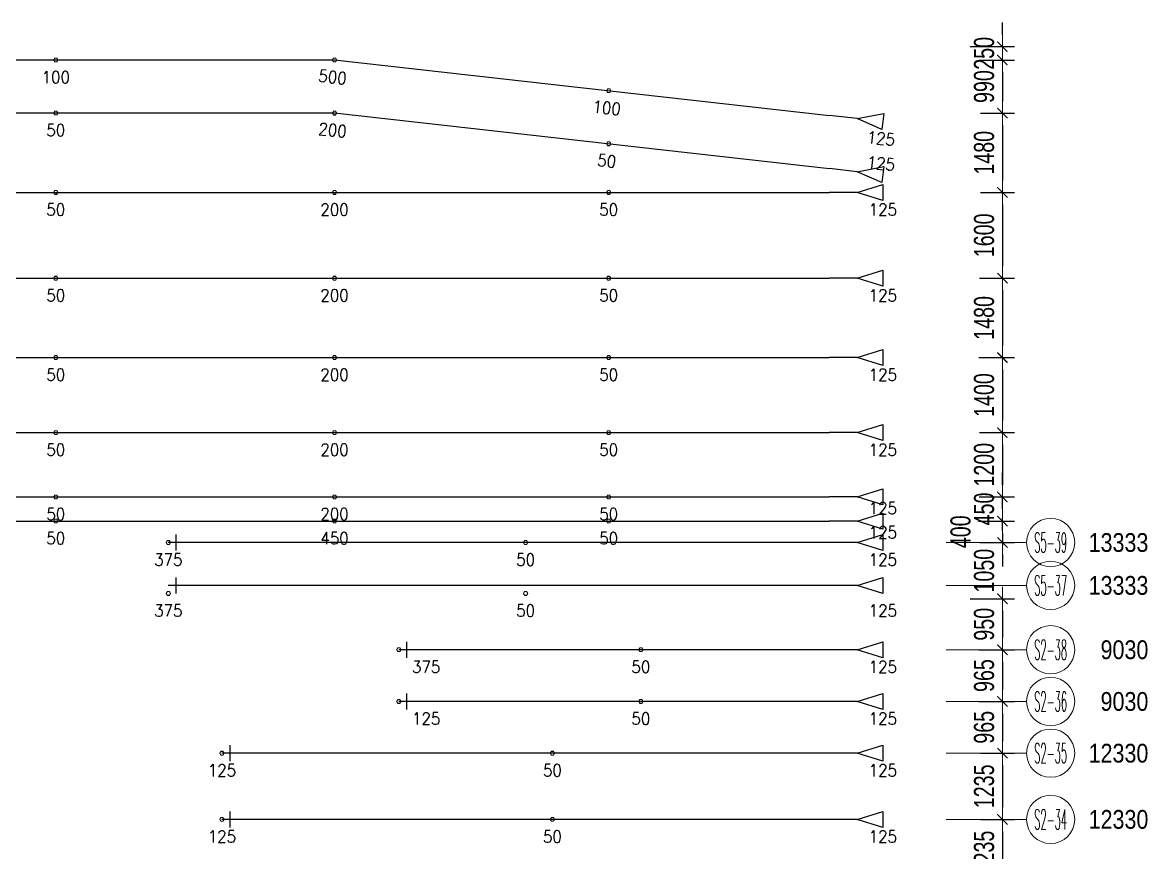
# Model space of a CAD drawing. Header units: millimetres. Extents: x 131629 to 591045, y -24154 to 44091.
# Drawn here: x 428429 to 449417, y 23467 to 38950 of the extents above; entities that cross this region are included whole.
import ezdxf
from ezdxf.enums import TextEntityAlignment as Align

# ---------------------------------------------------------------- set-up
doc = ezdxf.new("R2010")
doc.units = ezdxf.units.MM
doc.layers.get('0').update_dxf_attribs({"lineweight": 20})
doc.layers.get('Defpoints').update_dxf_attribs({"color": 151, "lineweight": 9})
doc.layers.add('ARES_TAG', color=3, linetype='Continuous')
doc.layers.add('NDC_S_TENDON', color=10, linetype='Continuous')
doc.layers.add('Current_plane_Column', color=7, linetype='Continuous', true_color=0x4b00ff)
doc.layers.add('NDC_LCAP', color=87, linetype='Continuous', plot=False)
for name, color, linetype, lineweight in [('NDC_S-TENDON', 6, 'Continuous', 35), ('NDC_S_ANNO', 7, 'Continuous', 20), ('NDC_S_DIM', 1, 'Continuous', 15), ('NDC_S_SYMBOL', 1, 'Continuous', 15)]:
    doc.layers.add(name, color=color, linetype=linetype, lineweight=lineweight)
doc.styles.add('ARES_BIGTEXT', font='VHARIALN.TTF')
doc.styles.add('ARES_ROMANS_0.36', font='romans.shx', dxfattribs={"width": 0.36, "bigfont": 'vns.shx'})
doc.styles.add('ARIAL', font='arial.ttf', dxfattribs={"width": 0.7})
doc.styles.get("Standard").update_dxf_attribs({"font": 'arial.ttf'})
doc.dimstyles.new('NDC_dim_150', dxfattribs={"dimscale": 150, "dimtxt": 2.5, "dimasz": 1.5, "dimexe": 1.5, "dimexo": 2.5, "dimgap": 1, "dimtad": 1, "dimdec": 0, "dimzin": 0, "dimdsep": 46, "dimtxsty": 'ARIAL', "dimblk": 'DIMMARK', "dimcen": 0.09, "dimdle": 1.2, "dimclrd": 1, "dimclre": 1, "dimclrt": 3, "dimadec": 0, "dimazin": 0, "dimtfac": 1, "dimtdec": 0, "dimtix": 1, "dimtofl": 0, "dimtmove": 0, "dimatfit": 3, "dimfxl": 4, "dimfxlon": 1, "dimtolj": 1, "dimtzin": 0, "dimarcsym": 0})

# ---------------------------------------------------------------- blocks, each defined once
blk = doc.blocks.new('*U303')
at = {"layer": 'NDC_S_TENDON'}
blk.add_line((5123, 0), (56672, 0), dxfattribs=at)
blk.add_lwpolyline([(57192, 0), (57672, 150), (57672, -150), (57192, 0), (56672, 0)], dxfattribs=at)
at = {"layer": 'ARES_TAG', "style": 'ARES_ROMANS_0.36', "width": 0.36}
blk.add_attdef('S3', text='', height=375, dxfattribs=at).set_placement((-7518, 0), align=Align.MIDDLE_CENTER)
at = {"layer": 'NDC_LCAP', "style": 'ARES_BIGTEXT'}
blk.add_attdef('L', text='', height=350, dxfattribs=at).set_placement((-8249, 0), align=Align.MIDDLE_RIGHT)
blk = doc.blocks.new('*U340')
at = {"layer": 'NDC_S_TENDON'}
blk.add_line((5123, 0), (56672, 0), dxfattribs=at)
blk.add_lwpolyline([(57192, 0), (57672, 150), (57672, -150), (57192, 0), (56672, 0)], dxfattribs=at)
at = {"layer": 'ARES_TAG', "style": 'ARES_ROMANS_0.36', "width": 0.36}
blk.add_attdef('S3', text='', height=375, dxfattribs=at).set_placement((-8699, 0), align=Align.MIDDLE_CENTER)
at = {"layer": 'NDC_LCAP', "style": 'ARES_BIGTEXT'}
blk.add_attdef('L', text='', height=350, dxfattribs=at).set_placement((-9430, 0), align=Align.MIDDLE_RIGHT)
blk = doc.blocks.new('*U310')
at = {"layer": 'NDC_S_SYMBOL', "color": 3}
blk.add_line((-7068, 0), (-5568, 0), dxfattribs=at)
blk.add_circle((-7518, 0), 450, dxfattribs=at)
at = {"layer": 'NDC_S_TENDON'}
for p, q in [((-3388, 0), (-500, 0)), ((-500, 0), (5123, 0)), ((5123, 0), (7945, 0)), ((7945, 0), (8945, 0)), ((8795, -150), (8795, 150))]:
    blk.add_line(p, q, dxfattribs=at)
blk.add_lwpolyline([(-3908, 0), (-4388, 150), (-4388, -150), (-3908, 0), (-3388, 0)], dxfattribs=at)
at = {"layer": 'ARES_TAG', "style": 'ARES_ROMANS_0.36', "width": 0.36}
blk.add_attdef('S3', text='', height=375, dxfattribs=at).set_placement((-7518, 0), align=Align.MIDDLE_CENTER)
at = {"layer": 'NDC_LCAP', "style": 'ARES_BIGTEXT'}
blk.add_attdef('L', text='', height=350, dxfattribs=at).set_placement((-8249, 0), align=Align.MIDDLE_RIGHT)
blk = doc.blocks.new('*U314')
at = {"layer": 'NDC_S_SYMBOL', "color": 3}
blk.add_line((-7068, 0), (-5568, 0), dxfattribs=at)
blk.add_circle((-7518, 0), 450, dxfattribs=at)
at = {"layer": 'NDC_S_TENDON'}
for p, q in [((-3388, 0), (-500, 0)), ((-500, 0), (3137, 0)), ((3137, 0), (3642, 0)), ((3642, 0), (4642, 0)), ((4492, -150), (4492, 150))]:
    blk.add_line(p, q, dxfattribs=at)
blk.add_lwpolyline([(-3908, 0), (-4388, 150), (-4388, -150), (-3908, 0), (-3388, 0)], dxfattribs=at)
at = {"layer": 'ARES_TAG', "style": 'ARES_ROMANS_0.36', "width": 0.36}
blk.add_attdef('S3', text='', height=375, dxfattribs=at).set_placement((-7518, 0), align=Align.MIDDLE_CENTER)
at = {"layer": 'NDC_LCAP', "style": 'ARES_BIGTEXT'}
blk.add_attdef('L', text='', height=350, dxfattribs=at).set_placement((-8249, 0), align=Align.MIDDLE_RIGHT)
blk = doc.blocks.new('*U311')
at = {"layer": 'NDC_S_SYMBOL', "color": 3}
blk.add_line((-7068, 0), (-5568, 0), dxfattribs=at)
blk.add_circle((-7518, 0), 450, dxfattribs=at)
at = {"layer": 'NDC_S_TENDON'}
for p, q in [((-3388, 0), (-500, 0)), ((-500, 0), (5123, 0)), ((5123, 0), (6942, 0)), ((6942, 0), (7942, 0)), ((7792, -150), (7792, 150))]:
    blk.add_line(p, q, dxfattribs=at)
blk.add_lwpolyline([(-3908, 0), (-4388, 150), (-4388, -150), (-3908, 0), (-3388, 0)], dxfattribs=at)
at = {"layer": 'ARES_TAG', "style": 'ARES_ROMANS_0.36', "width": 0.36}
blk.add_attdef('S3', text='', height=375, dxfattribs=at).set_placement((-7518, 0), align=Align.MIDDLE_CENTER)
at = {"layer": 'NDC_LCAP', "style": 'ARES_BIGTEXT'}
blk.add_attdef('L', text='', height=350, dxfattribs=at).set_placement((-8249, 0), align=Align.MIDDLE_RIGHT)
blk = doc.blocks.new('*U312')
at = {"layer": 'NDC_S_SYMBOL', "color": 3}
blk.add_line((-7068, 0), (-5568, 0), dxfattribs=at)
blk.add_circle((-7518, 0), 450, dxfattribs=at)
at = {"layer": 'NDC_S_TENDON'}
for p, q in [((-3388, 0), (-500, 0)), ((-500, 0), (5123, 0)), ((5123, 0), (6942, 0)), ((6942, 0), (7942, 0)), ((7792, -150), (7792, 150))]:
    blk.add_line(p, q, dxfattribs=at)
blk.add_lwpolyline([(-3908, 0), (-4388, 150), (-4388, -150), (-3908, 0), (-3388, 0)], dxfattribs=at)
at = {"layer": 'ARES_TAG', "style": 'ARES_ROMANS_0.36', "width": 0.36}
blk.add_attdef('S3', text='', height=375, dxfattribs=at).set_placement((-7518, 0), align=Align.MIDDLE_CENTER)
at = {"layer": 'NDC_LCAP', "style": 'ARES_BIGTEXT'}
blk.add_attdef('L', text='', height=350, dxfattribs=at).set_placement((-8249, 0), align=Align.MIDDLE_RIGHT)
blk = doc.blocks.new('*U307')
at = {"layer": 'NDC_S_TENDON'}
for p, q in [((-16450, 0), (25150, 0)), ((25150, 0), (34386, -1037))]:
    blk.add_line(p, q, dxfattribs=at)
blk.add_lwpolyline([(34903, -1095), (35397, -999), (35363, -1297), (34903, -1095), (34386, -1037)], dxfattribs=at)
at = {"layer": 'ARES_TAG', "style": 'ARES_ROMANS_0.36', "width": 0.36}
blk.add_attdef('S3', text='', height=375, rotation=6.4084, dxfattribs=at).set_placement((-29790, -1498), align=Align.MIDDLE_CENTER)
at = {"layer": 'NDC_LCAP', "style": 'ARES_BIGTEXT'}
blk.add_attdef('L', text='', height=350, rotation=6.4084, dxfattribs=at).set_placement((-30516, -1580), align=Align.MIDDLE_RIGHT)
blk = doc.blocks.new('*U339')
at = {"layer": 'NDC_S_TENDON'}
blk.add_line((5123, 0), (56672, 0), dxfattribs=at)
blk.add_lwpolyline([(57192, 0), (57672, 150), (57672, -150), (57192, 0), (56672, 0)], dxfattribs=at)
at = {"layer": 'ARES_TAG', "style": 'ARES_ROMANS_0.36', "width": 0.36}
blk.add_attdef('S3', text='', height=375, dxfattribs=at).set_placement((-8675, 0), align=Align.MIDDLE_CENTER)
at = {"layer": 'NDC_LCAP', "style": 'ARES_BIGTEXT'}
blk.add_attdef('L', text='', height=350, dxfattribs=at).set_placement((-9406, 0), align=Align.MIDDLE_RIGHT)
blk = doc.blocks.new('TDX')
at = {"layer": 'NDC_S-TENDON', "linetype": 'Continuous'}
for points, elevation in [([(46490, 28751, 20, 20, 0), (46470, 28786, 20, 20, 0), (46430, 28786, 20, 20, 0), (46410, 28751, 20, 20, 0), (46430, 28717, 20, 20, 0), (46470, 28717, 20, 20, 0)], 2500), ([(46490, 28751, 20, 20, 0), (46470, 28786, 20, 20, 0), (46430, 28786, 20, 20, 0), (46410, 28751, 20, 20, 0), (46430, 28717, 20, 20, 0), (46470, 28717, 20, 20, 0)], 2500), ([(51690, 28750, 20, 20, 0), (51670, 28785, 20, 20, 0), (51630, 28785, 20, 20, 0), (51610, 28750, 20, 20, 0), (51630, 28715, 20, 20, 0), (51670, 28715, 20, 20, 0)], 2900), ([(51690, 28750, 20, 20, 0), (51670, 28785, 20, 20, 0), (51630, 28785, 20, 20, 0), (51610, 28750, 20, 20, 0), (51630, 28715, 20, 20, 0), (51670, 28715, 20, 20, 0)], 2900), ([(51690, 28750, 20, 20, 0), (51670, 28785, 20, 20, 0), (51630, 28785, 20, 20, 0), (51610, 28750, 20, 20, 0), (51630, 28715, 20, 20, 0), (51670, 28715, 20, 20, 0)], 2900), ([(51690, 28750, 20, 20, 0), (51670, 28785, 20, 20, 0), (51630, 28785, 20, 20, 0), (51610, 28750, 20, 20, 0), (51630, 28715, 20, 20, 0), (51670, 28715, 20, 20, 0)], 2900), ([(56805, 28177, 20, 20, 0), (56785, 28212, 20, 20, 0), (56745, 28212, 20, 20, 0), (56725, 28177, 20, 20, 0), (56745, 28143, 20, 20, 0), (56785, 28143, 20, 20, 0)], 2500), ([(56805, 28177, 20, 20, 0), (56785, 28212, 20, 20, 0), (56745, 28212, 20, 20, 0), (56725, 28177, 20, 20, 0), (56745, 28143, 20, 20, 0), (56785, 28143, 20, 20, 0)], 2500), ([(46490, 27761, 20, 20, 0), (46470, 27796, 20, 20, 0), (46430, 27796, 20, 20, 0), (46410, 27761, 20, 20, 0), (46430, 27726, 20, 20, 0), (46470, 27726, 20, 20, 0)], 2800), ([(46490, 27761, 20, 20, 0), (46470, 27796, 20, 20, 0), (46430, 27796, 20, 20, 0), (46410, 27761, 20, 20, 0), (46430, 27726, 20, 20, 0), (46470, 27726, 20, 20, 0)], 2800), ([(51690, 27760, 20, 20, 0), (51670, 27794, 20, 20, 0), (51630, 27794, 20, 20, 0), (51610, 27760, 20, 20, 0), (51630, 27725, 20, 20, 0), (51670, 27725, 20, 20, 0)], 2950), ([(51690, 27760, 20, 20, 0), (51670, 27794, 20, 20, 0), (51630, 27794, 20, 20, 0), (51610, 27760, 20, 20, 0), (51630, 27725, 20, 20, 0), (51670, 27725, 20, 20, 0)], 2950), ([(51690, 27760, 20, 20, 0), (51670, 27794, 20, 20, 0), (51630, 27794, 20, 20, 0), (51610, 27760, 20, 20, 0), (51630, 27725, 20, 20, 0), (51670, 27725, 20, 20, 0)], 2950), ([(51690, 27760, 20, 20, 0), (51670, 27794, 20, 20, 0), (51630, 27794, 20, 20, 0), (51610, 27760, 20, 20, 0), (51630, 27725, 20, 20, 0), (51670, 27725, 20, 20, 0)], 2950), ([(56805, 27187, 20, 20, 0), (56785, 27222, 20, 20, 0), (56745, 27222, 20, 20, 0), (56725, 27187, 20, 20, 0), (56745, 27152, 20, 20, 0), (56785, 27152, 20, 20, 0)], 2800), ([(56805, 27187, 20, 20, 0), (56785, 27222, 20, 20, 0), (56745, 27222, 20, 20, 0), (56725, 27187, 20, 20, 0), (56745, 27152, 20, 20, 0), (56785, 27152, 20, 20, 0)], 2800), ([(46490, 26280, 20, 20, 0), (46470, 26315, 20, 20, 0), (46430, 26315, 20, 20, 0), (46410, 26280, 20, 20, 0), (46430, 26245, 20, 20, 0), (46470, 26245, 20, 20, 0)], 2800), ([(46490, 26280, 20, 20, 0), (46470, 26315, 20, 20, 0), (46430, 26315, 20, 20, 0), (46410, 26280, 20, 20, 0), (46430, 26245, 20, 20, 0), (46470, 26245, 20, 20, 0)], 2800), ([(51690, 26280, 20, 20, 0), (51670, 26315, 20, 20, 0), (51630, 26315, 20, 20, 0), (51610, 26280, 20, 20, 0), (51630, 26245, 20, 20, 0), (51670, 26245, 20, 20, 0)], 2950), ([(51690, 26280, 20, 20, 0), (51670, 26315, 20, 20, 0), (51630, 26315, 20, 20, 0), (51610, 26280, 20, 20, 0), (51630, 26245, 20, 20, 0), (51670, 26245, 20, 20, 0)], 2950), ([(51690, 26280, 20, 20, 0), (51670, 26315, 20, 20, 0), (51630, 26315, 20, 20, 0), (51610, 26280, 20, 20, 0), (51630, 26245, 20, 20, 0), (51670, 26245, 20, 20, 0)], 2950), ([(51690, 26280, 20, 20, 0), (51670, 26315, 20, 20, 0), (51630, 26315, 20, 20, 0), (51610, 26280, 20, 20, 0), (51630, 26245, 20, 20, 0), (51670, 26245, 20, 20, 0)], 2950), ([(56805, 26280, 20, 20, 0), (56785, 26315, 20, 20, 0), (56745, 26315, 20, 20, 0), (56725, 26280, 20, 20, 0), (56745, 26245, 20, 20, 0), (56785, 26245, 20, 20, 0)], 2800), ([(56805, 26280, 20, 20, 0), (56785, 26315, 20, 20, 0), (56745, 26315, 20, 20, 0), (56725, 26280, 20, 20, 0), (56745, 26245, 20, 20, 0), (56785, 26245, 20, 20, 0)], 2800), ([(46490, 24680, 20, 20, 0), (46470, 24715, 20, 20, 0), (46430, 24715, 20, 20, 0), (46410, 24680, 20, 20, 0), (46430, 24645, 20, 20, 0), (46470, 24645, 20, 20, 0)], 2800), ([(46490, 24680, 20, 20, 0), (46470, 24715, 20, 20, 0), (46430, 24715, 20, 20, 0), (46410, 24680, 20, 20, 0), (46430, 24645, 20, 20, 0), (46470, 24645, 20, 20, 0)], 2800), ([(51690, 24680, 20, 20, 0), (51670, 24715, 20, 20, 0), (51630, 24715, 20, 20, 0), (51610, 24680, 20, 20, 0), (51630, 24645, 20, 20, 0), (51670, 24645, 20, 20, 0)], 2950), ([(51690, 24680, 20, 20, 0), (51670, 24715, 20, 20, 0), (51630, 24715, 20, 20, 0), (51610, 24680, 20, 20, 0), (51630, 24645, 20, 20, 0), (51670, 24645, 20, 20, 0)], 2950), ([(51690, 24680, 20, 20, 0), (51670, 24715, 20, 20, 0), (51630, 24715, 20, 20, 0), (51610, 24680, 20, 20, 0), (51630, 24645, 20, 20, 0), (51670, 24645, 20, 20, 0)], 2950), ([(51690, 24680, 20, 20, 0), (51670, 24715, 20, 20, 0), (51630, 24715, 20, 20, 0), (51610, 24680, 20, 20, 0), (51630, 24645, 20, 20, 0), (51670, 24645, 20, 20, 0)], 2950), ([(56805, 24680, 20, 20, 0), (56785, 24715, 20, 20, 0), (56745, 24715, 20, 20, 0), (56725, 24680, 20, 20, 0), (56745, 24645, 20, 20, 0), (56785, 24645, 20, 20, 0)], 2800), ([(56805, 24680, 20, 20, 0), (56785, 24715, 20, 20, 0), (56745, 24715, 20, 20, 0), (56725, 24680, 20, 20, 0), (56745, 24645, 20, 20, 0), (56785, 24645, 20, 20, 0)], 2800), ([(46490, 23200, 20, 20, 0), (46470, 23235, 20, 20, 0), (46430, 23235, 20, 20, 0), (46410, 23200, 20, 20, 0), (46430, 23165, 20, 20, 0), (46470, 23165, 20, 20, 0)], 2800), ([(46490, 23200, 20, 20, 0), (46470, 23235, 20, 20, 0), (46430, 23235, 20, 20, 0), (46410, 23200, 20, 20, 0), (46430, 23165, 20, 20, 0), (46470, 23165, 20, 20, 0)], 2800), ([(51690, 23200, 20, 20, 0), (51670, 23235, 20, 20, 0), (51630, 23235, 20, 20, 0), (51610, 23200, 20, 20, 0), (51630, 23165, 20, 20, 0), (51670, 23165, 20, 20, 0)], 2950), ([(51690, 23200, 20, 20, 0), (51670, 23235, 20, 20, 0), (51630, 23235, 20, 20, 0), (51610, 23200, 20, 20, 0), (51630, 23165, 20, 20, 0), (51670, 23165, 20, 20, 0)], 2950), ([(51690, 23200, 20, 20, 0), (51670, 23235, 20, 20, 0), (51630, 23235, 20, 20, 0), (51610, 23200, 20, 20, 0), (51630, 23165, 20, 20, 0), (51670, 23165, 20, 20, 0)], 2950), ([(51690, 23200, 20, 20, 0), (51670, 23235, 20, 20, 0), (51630, 23235, 20, 20, 0), (51610, 23200, 20, 20, 0), (51630, 23165, 20, 20, 0), (51670, 23165, 20, 20, 0)], 2950), ([(56805, 23200, 20, 20, 0), (56785, 23235, 20, 20, 0), (56745, 23235, 20, 20, 0), (56725, 23200, 20, 20, 0), (56745, 23165, 20, 20, 0), (56785, 23165, 20, 20, 0)], 2800), ([(56805, 23200, 20, 20, 0), (56785, 23235, 20, 20, 0), (56745, 23235, 20, 20, 0), (56725, 23200, 20, 20, 0), (56745, 23165, 20, 20, 0), (56785, 23165, 20, 20, 0)], 2800), ([(46490, 21800, 20, 20, 0), (46470, 21835, 20, 20, 0), (46430, 21835, 20, 20, 0), (46410, 21800, 20, 20, 0), (46430, 21765, 20, 20, 0), (46470, 21765, 20, 20, 0)], 2800), ([(46490, 21800, 20, 20, 0), (46470, 21835, 20, 20, 0), (46430, 21835, 20, 20, 0), (46410, 21800, 20, 20, 0), (46430, 21765, 20, 20, 0), (46470, 21765, 20, 20, 0)], 2800), ([(51690, 21800, 20, 20, 0), (51670, 21835, 20, 20, 0), (51630, 21835, 20, 20, 0), (51610, 21800, 20, 20, 0), (51630, 21765, 20, 20, 0), (51670, 21765, 20, 20, 0)], 2950), ([(51690, 21800, 20, 20, 0), (51670, 21835, 20, 20, 0), (51630, 21835, 20, 20, 0), (51610, 21800, 20, 20, 0), (51630, 21765, 20, 20, 0), (51670, 21765, 20, 20, 0)], 2950), ([(51690, 21800, 20, 20, 0), (51670, 21835, 20, 20, 0), (51630, 21835, 20, 20, 0), (51610, 21800, 20, 20, 0), (51630, 21765, 20, 20, 0), (51670, 21765, 20, 20, 0)], 2950), ([(51690, 21800, 20, 20, 0), (51670, 21835, 20, 20, 0), (51630, 21835, 20, 20, 0), (51610, 21800, 20, 20, 0), (51630, 21765, 20, 20, 0), (51670, 21765, 20, 20, 0)], 2950), ([(56805, 21800, 20, 20, 0), (56785, 21835, 20, 20, 0), (56745, 21835, 20, 20, 0), (56725, 21800, 20, 20, 0), (56745, 21765, 20, 20, 0), (56785, 21765, 20, 20, 0)], 2800), ([(56805, 21800, 20, 20, 0), (56785, 21835, 20, 20, 0), (56745, 21835, 20, 20, 0), (56725, 21800, 20, 20, 0), (56745, 21765, 20, 20, 0), (56785, 21765, 20, 20, 0)], 2800), ([(46490, 20600, 20, 20, 0), (46470, 20635, 20, 20, 0), (46430, 20635, 20, 20, 0), (46410, 20600, 20, 20, 0), (46430, 20565, 20, 20, 0), (46470, 20565, 20, 20, 0)], 2800), ([(46490, 20600, 20, 20, 0), (46470, 20635, 20, 20, 0), (46430, 20635, 20, 20, 0), (46410, 20600, 20, 20, 0), (46430, 20565, 20, 20, 0), (46470, 20565, 20, 20, 0)], 2800), ([(51690, 20600, 20, 20, 0), (51670, 20635, 20, 20, 0), (51630, 20635, 20, 20, 0), (51610, 20600, 20, 20, 0), (51630, 20565, 20, 20, 0), (51670, 20565, 20, 20, 0)], 2950), ([(51690, 20600, 20, 20, 0), (51670, 20635, 20, 20, 0), (51630, 20635, 20, 20, 0), (51610, 20600, 20, 20, 0), (51630, 20565, 20, 20, 0), (51670, 20565, 20, 20, 0)], 2950), ([(51690, 20600, 20, 20, 0), (51670, 20635, 20, 20, 0), (51630, 20635, 20, 20, 0), (51610, 20600, 20, 20, 0), (51630, 20565, 20, 20, 0), (51670, 20565, 20, 20, 0)], 2950), ([(51690, 20600, 20, 20, 0), (51670, 20635, 20, 20, 0), (51630, 20635, 20, 20, 0), (51610, 20600, 20, 20, 0), (51630, 20565, 20, 20, 0), (51670, 20565, 20, 20, 0)], 2950), ([(56805, 20600, 20, 20, 0), (56785, 20635, 20, 20, 0), (56745, 20635, 20, 20, 0), (56725, 20600, 20, 20, 0), (56745, 20565, 20, 20, 0), (56785, 20565, 20, 20, 0)], 2800), ([(56805, 20600, 20, 20, 0), (56785, 20635, 20, 20, 0), (56745, 20635, 20, 20, 0), (56725, 20600, 20, 20, 0), (56745, 20565, 20, 20, 0), (56785, 20565, 20, 20, 0)], 2800), ([(46490, 20150, 20, 20, 0), (46470, 20185, 20, 20, 0), (46430, 20185, 20, 20, 0), (46410, 20150, 20, 20, 0), (46430, 20115, 20, 20, 0), (46470, 20115, 20, 20, 0)], 2550), ([(46490, 20150, 20, 20, 0), (46470, 20185, 20, 20, 0), (46430, 20185, 20, 20, 0), (46410, 20150, 20, 20, 0), (46430, 20115, 20, 20, 0), (46470, 20115, 20, 20, 0)], 2550), ([(51690, 20150, 20, 20, 0), (51670, 20185, 20, 20, 0), (51630, 20185, 20, 20, 0), (51610, 20150, 20, 20, 0), (51630, 20115, 20, 20, 0), (51670, 20115, 20, 20, 0)], 2950), ([(51690, 20150, 20, 20, 0), (51670, 20185, 20, 20, 0), (51630, 20185, 20, 20, 0), (51610, 20150, 20, 20, 0), (51630, 20115, 20, 20, 0), (51670, 20115, 20, 20, 0)], 2950), ([(51690, 20150, 20, 20, 0), (51670, 20185, 20, 20, 0), (51630, 20185, 20, 20, 0), (51610, 20150, 20, 20, 0), (51630, 20115, 20, 20, 0), (51670, 20115, 20, 20, 0)], 2950), ([(51690, 20150, 20, 20, 0), (51670, 20185, 20, 20, 0), (51630, 20185, 20, 20, 0), (51610, 20150, 20, 20, 0), (51630, 20115, 20, 20, 0), (51670, 20115, 20, 20, 0)], 2950), ([(56805, 20150, 20, 20, 0), (56785, 20185, 20, 20, 0), (56745, 20185, 20, 20, 0), (56725, 20150, 20, 20, 0), (56745, 20115, 20, 20, 0), (56785, 20115, 20, 20, 0)], 2550), ([(56805, 20150, 20, 20, 0), (56785, 20185, 20, 20, 0), (56745, 20185, 20, 20, 0), (56725, 20150, 20, 20, 0), (56745, 20115, 20, 20, 0), (56785, 20115, 20, 20, 0)], 2550), ([(48590, 19750, 20, 20, 0), (48570, 19785, 20, 20, 0), (48530, 19785, 20, 20, 0), (48510, 19750, 20, 20, 0), (48530, 19715, 20, 20, 0), (48570, 19715, 20, 20, 0)], 2875), ([(48590, 19750, 20, 20, 0), (48570, 19785, 20, 20, 0), (48530, 19785, 20, 20, 0), (48510, 19750, 20, 20, 0), (48530, 19715, 20, 20, 0), (48570, 19715, 20, 20, 0)], 2875), ([(55255, 19750, 20, 20, 0), (55235, 19785, 20, 20, 0), (55195, 19785, 20, 20, 0), (55175, 19750, 20, 20, 0), (55195, 19715, 20, 20, 0), (55235, 19715, 20, 20, 0)], 2550), ([(55255, 19750, 20, 20, 0), (55235, 19785, 20, 20, 0), (55195, 19785, 20, 20, 0), (55175, 19750, 20, 20, 0), (55195, 19715, 20, 20, 0), (55235, 19715, 20, 20, 0)], 2550), ([(48590, 18800, 20, 20, 0), (48570, 18835, 20, 20, 0), (48530, 18835, 20, 20, 0), (48510, 18800, 20, 20, 0), (48530, 18765, 20, 20, 0), (48570, 18765, 20, 20, 0)], 2875), ([(48590, 18800, 20, 20, 0), (48570, 18835, 20, 20, 0), (48530, 18835, 20, 20, 0), (48510, 18800, 20, 20, 0), (48530, 18765, 20, 20, 0), (48570, 18765, 20, 20, 0)], 2875), ([(55255, 18800, 20, 20, 0), (55235, 18835, 20, 20, 0), (55195, 18835, 20, 20, 0), (55175, 18800, 20, 20, 0), (55195, 18765, 20, 20, 0), (55235, 18765, 20, 20, 0)], 2550), ([(55255, 18800, 20, 20, 0), (55235, 18835, 20, 20, 0), (55195, 18835, 20, 20, 0), (55175, 18800, 20, 20, 0), (55195, 18765, 20, 20, 0), (55235, 18765, 20, 20, 0)], 2550), ([(52890, 17750, 20, 20, 0), (52870, 17785, 20, 20, 0), (52830, 17785, 20, 20, 0), (52810, 17750, 20, 20, 0), (52830, 17715, 20, 20, 0), (52870, 17715, 20, 20, 0)], 2875), ([(52890, 17750, 20, 20, 0), (52870, 17785, 20, 20, 0), (52830, 17785, 20, 20, 0), (52810, 17750, 20, 20, 0), (52830, 17715, 20, 20, 0), (52870, 17715, 20, 20, 0)], 2875), ([(57405, 17750, 20, 20, 0), (57385, 17785, 20, 20, 0), (57345, 17785, 20, 20, 0), (57325, 17750, 20, 20, 0), (57345, 17715, 20, 20, 0), (57385, 17715, 20, 20, 0)], 2550), ([(57405, 17750, 20, 20, 0), (57385, 17785, 20, 20, 0), (57345, 17785, 20, 20, 0), (57325, 17750, 20, 20, 0), (57345, 17715, 20, 20, 0), (57385, 17715, 20, 20, 0)], 2550), ([(52890, 16785, 20, 20, 0), (52870, 16820, 20, 20, 0), (52830, 16820, 20, 20, 0), (52810, 16785, 20, 20, 0), (52830, 16750, 20, 20, 0), (52870, 16750, 20, 20, 0)], 2875), ([(52890, 16785, 20, 20, 0), (52870, 16820, 20, 20, 0), (52830, 16820, 20, 20, 0), (52810, 16785, 20, 20, 0), (52830, 16750, 20, 20, 0), (52870, 16750, 20, 20, 0)], 2875), ([(57405, 16785, 20, 20, 0), (57385, 16820, 20, 20, 0), (57345, 16820, 20, 20, 0), (57325, 16785, 20, 20, 0), (57345, 16750, 20, 20, 0), (57385, 16750, 20, 20, 0)], 2800), ([(57405, 16785, 20, 20, 0), (57385, 16820, 20, 20, 0), (57345, 16820, 20, 20, 0), (57325, 16785, 20, 20, 0), (57345, 16750, 20, 20, 0), (57385, 16750, 20, 20, 0)], 2800), ([(49590, 15820, 20, 20, 0), (49570, 15855, 20, 20, 0), (49530, 15855, 20, 20, 0), (49510, 15820, 20, 20, 0), (49530, 15785, 20, 20, 0), (49570, 15785, 20, 20, 0)], 2875), ([(49590, 15820, 20, 20, 0), (49570, 15855, 20, 20, 0), (49530, 15855, 20, 20, 0), (49510, 15820, 20, 20, 0), (49530, 15785, 20, 20, 0), (49570, 15785, 20, 20, 0)], 2875), ([(55755, 15820, 20, 20, 0), (55735, 15855, 20, 20, 0), (55695, 15855, 20, 20, 0), (55675, 15820, 20, 20, 0), (55695, 15785, 20, 20, 0), (55735, 15785, 20, 20, 0)], 2800), ([(55755, 15820, 20, 20, 0), (55735, 15855, 20, 20, 0), (55695, 15855, 20, 20, 0), (55675, 15820, 20, 20, 0), (55695, 15785, 20, 20, 0), (55735, 15785, 20, 20, 0)], 2800), ([(49590, 14585, 20, 20, 0), (49570, 14620, 20, 20, 0), (49530, 14620, 20, 20, 0), (49510, 14585, 20, 20, 0), (49530, 14550, 20, 20, 0), (49570, 14550, 20, 20, 0)], 2875), ([(49590, 14585, 20, 20, 0), (49570, 14620, 20, 20, 0), (49530, 14620, 20, 20, 0), (49510, 14585, 20, 20, 0), (49530, 14550, 20, 20, 0), (49570, 14550, 20, 20, 0)], 2875), ([(55755, 14585, 20, 20, 0), (55735, 14620, 20, 20, 0), (55695, 14620, 20, 20, 0), (55675, 14585, 20, 20, 0), (55695, 14550, 20, 20, 0), (55735, 14550, 20, 20, 0)], 2800), ([(55755, 14585, 20, 20, 0), (55735, 14620, 20, 20, 0), (55695, 14620, 20, 20, 0), (55675, 14585, 20, 20, 0), (55695, 14550, 20, 20, 0), (55735, 14550, 20, 20, 0)], 2800)]:
    blk.add_lwpolyline(points, format="xyseb", close=True, dxfattribs=dict(at, elevation=elevation))
for name, p in [('*U307', (26500, 28753, 2508)), ('*U307', (26500, 27762, 2699)), ('*U339', (4208, 26280, 2803)), ('*U303', (4208, 24680, 2803)), ('*U303', (4208, 23200, 2803)), ('*U303', (4208, 21800, 2803)), ('*U303', (4208, 20600, 2803)), ('*U340', (4208, 20150, 2670))]:
    blk.add_blockref(name, p)
ref = blk.add_blockref('*U310', (57492, 19750), dxfattribs=dict(xscale=-1))
ref.add_attrib('L', '13333', dxfattribs={"layer": 'NDC_LCAP', "height": 350, "style": 'ARES_BIGTEXT'}).set_placement((66833, 19750), align=Align.MIDDLE_RIGHT)
ref.add_attrib('S3', 'S5-39', dxfattribs={"layer": 'ARES_TAG', "height": 375, "style": 'ARES_ROMANS_0.36', "width": 0.36}).set_placement((65010, 19750), align=Align.MIDDLE_CENTER)
ref = blk.add_blockref('*U310', (57492, 18950), dxfattribs=dict(xscale=-1))
ref.add_attrib('L', '13333', dxfattribs={"layer": 'NDC_LCAP', "height": 350, "style": 'ARES_BIGTEXT'}).set_placement((66833, 18950), align=Align.MIDDLE_RIGHT)
ref.add_attrib('S3', 'S5-37', dxfattribs={"layer": 'ARES_TAG', "height": 375, "style": 'ARES_ROMANS_0.36', "width": 0.36}).set_placement((65010, 18950), align=Align.MIDDLE_CENTER)
ref = blk.add_blockref('*U314', (57492, 17750, -8), dxfattribs=dict(xscale=-1))
ref.add_attrib('L', '9030', dxfattribs={"layer": 'NDC_LCAP', "height": 350, "style": 'ARES_BIGTEXT'}).set_placement((66833, 17750, -8), align=Align.MIDDLE_RIGHT)
ref.add_attrib('S3', 'S2-38', dxfattribs={"layer": 'ARES_TAG', "height": 375, "style": 'ARES_ROMANS_0.36', "width": 0.36}).set_placement((65010, 17750, -8), align=Align.MIDDLE_CENTER)
ref = blk.add_blockref('*U314', (57492, 16785, 2875), dxfattribs=dict(xscale=-1))
ref.add_attrib('L', '9030', dxfattribs={"layer": 'NDC_LCAP', "height": 350, "style": 'ARES_BIGTEXT'}).set_placement((66833, 16785, 2875), align=Align.MIDDLE_RIGHT)
ref.add_attrib('S3', 'S2-36', dxfattribs={"layer": 'ARES_TAG', "height": 375, "style": 'ARES_ROMANS_0.36', "width": 0.36}).set_placement((65010, 16785, 2875), align=Align.MIDDLE_CENTER)
ref = blk.add_blockref('*U311', (57492, 15820, 2875), dxfattribs=dict(xscale=-1))
ref.add_attrib('L', '12330', dxfattribs={"layer": 'NDC_LCAP', "height": 350, "style": 'ARES_BIGTEXT'}).set_placement((66833, 15820, 2875), align=Align.MIDDLE_RIGHT)
ref.add_attrib('S3', 'S2-35', dxfattribs={"layer": 'ARES_TAG', "height": 375, "style": 'ARES_ROMANS_0.36', "width": 0.36}).set_placement((65010, 15820, 2875), align=Align.MIDDLE_CENTER)
ref = blk.add_blockref('*U312', (57492, 14585, 2875), dxfattribs=dict(xscale=-1))
ref.add_attrib('L', '12330', dxfattribs={"layer": 'NDC_LCAP', "height": 350, "style": 'ARES_BIGTEXT'}).set_placement((66833, 14585, 2875), align=Align.MIDDLE_RIGHT)
ref.add_attrib('S3', 'S2-34', dxfattribs={"layer": 'ARES_TAG', "height": 375, "style": 'ARES_ROMANS_0.36', "width": 0.36}).set_placement((65010, 14585, 2875), align=Align.MIDDLE_CENTER)
at = {"layer": 'NDC_S_ANNO', "linetype": 'Continuous', "char_height": 225, "attachment_point": 5, "line_spacing_factor": 0.75}
for s, insert, rotation in [('\\FSTANDARD.shx;100', (46450, 28431, 2500), 359.9845), ('\\FSTANDARD.shx;500', (51614, 28432, 2900), 353.6135), ('\\FSTANDARD.shx;100', (56729, 27859, 2500), 353.6135), ('\\FSTANDARD.shx;50', (46450, 27441, 2800), 359.9845), ('\\FSTANDARD.shx;200', (51614, 27441, 2950), 353.6135), ('\\FSTANDARD.shx;125', (61844, 27287, 2875), 353.6135), ('\\FSTANDARD.shx;50', (56729, 26869, 2800), 353.6135), ('\\FSTANDARD.shx;125', (61844, 26821, 2875), 353.6135)]:
    blk.add_mtext(s, dxfattribs=dict(at, insert=insert, rotation=rotation))
for s, insert in [('\\FSTANDARD.shx;50', (46450, 25960, 2800)), ('\\FSTANDARD.shx;200', (51650, 25960, 2950)), ('\\FSTANDARD.shx;50', (56765, 25960, 2800)), ('\\FSTANDARD.shx;125', (61880, 25960, 2875)), ('\\FSTANDARD.shx;50', (46450, 24360, 2800)), ('\\FSTANDARD.shx;200', (51650, 24360, 2950)), ('\\FSTANDARD.shx;50', (56765, 24360, 2800)), ('\\FSTANDARD.shx;125', (61880, 24360, 2875)), ('\\FSTANDARD.shx;50', (46450, 22880, 2800)), ('\\FSTANDARD.shx;200', (51650, 22880, 2950)), ('\\FSTANDARD.shx;50', (56765, 22880, 2800)), ('\\FSTANDARD.shx;125', (61880, 22880, 2875)), ('\\FSTANDARD.shx;50', (46450, 21480, 2800)), ('\\FSTANDARD.shx;200', (51650, 21480, 2950)), ('\\FSTANDARD.shx;50', (56765, 21480, 2800)), ('\\FSTANDARD.shx;125', (61880, 21480, 2875)), ('\\FSTANDARD.shx;50', (46450, 20280, 2800)), ('\\FSTANDARD.shx;200', (51650, 20280, 2950)), ('\\FSTANDARD.shx;50', (56765, 20280, 2800)), ('\\FSTANDARD.shx;125', (61880, 20390, 2875)), ('\\FSTANDARD.shx;50', (46450, 19830, 2550)), ('\\FSTANDARD.shx;450', (51650, 19830, 2950)), ('\\FSTANDARD.shx;50', (56765, 19830, 2550)), ('\\FSTANDARD.shx;125', (61880, 19940, 2875)), ('\\FSTANDARD.shx;375', (48550, 19430, 2875)), ('\\FSTANDARD.shx;50', (55215, 19430, 2550)), ('\\FSTANDARD.shx;125', (61880, 19430, 2875)), ('{\\Fstandard|c0;375}', (48550, 18480, 2875)), ('\\FSTANDARD.shx;50', (55215, 18480, 2550)), ('\\FSTANDARD.shx;125', (61880, 18480, 2875)), ('\\FSTANDARD.shx;375', (53360, 17430, 2875)), ('\\FSTANDARD.shx;50', (57365, 17430, 2550)), ('\\FSTANDARD.shx;125', (61880, 17430, 2875)), ('\\FSTANDARD.shx;125', (53360, 16465, 2875)), ('\\FSTANDARD.shx;50', (57365, 16465, 2800)), ('\\FSTANDARD.shx;125', (61880, 16465, 2875)), ('\\FSTANDARD.shx;125', (49550, 15500, 2875)), ('\\FSTANDARD.shx;50', (55715, 15500, 2800)), ('\\FSTANDARD.shx;125', (61880, 15500, 2875)), ('\\FSTANDARD.shx;125', (49550, 14265, 2875)), ('\\FSTANDARD.shx;50', (55715, 14265, 2800)), ('\\FSTANDARD.shx;125', (61880, 14265, 2875))]:
    blk.add_mtext(s, dxfattribs=dict(at, insert=insert))
blk = doc.blocks.new('DIMMARK')
at = {"layer": 'NDC_S_DIM', "color": 1}
blk.add_line((-1.5, 0), (1, 0), dxfattribs=at)
at = {"layer": 'NDC_S_DIM', "color": 2, "const_width": 0.1}
blk.add_lwpolyline([(-0.424, -0.424), (0.424, 0.424)], dxfattribs=at)
blk = doc.blocks.new('*D208')
at = {"layer": 'Defpoints', "color": 0, "ltscale": 100, "transparency": 16777216}
for p in [(443383, 38500), (443476, 38250, 2515), (446710, 38250)]:
    blk.add_point(p, dxfattribs=at)
at = {"layer": 'NDC_S_DIM', "color": 1, "lineweight": -2, "ltscale": 100, "transparency": 16777216}
for p, q in [((446710, 38725), (446710, 38950)), ((446110, 38500), (446935, 38500)), ((446268, 38250), (446935, 38250)), ((446710, 38025), (446710, 37800))]:
    blk.add_line(p, q, dxfattribs=at)
at = {"layer": 'NDC_S_DIM', "color": 1, "lineweight": -2, "ltscale": 100, "transparency": 16777216, "xscale": 225, "yscale": 225, "zscale": 225}
for p, rotation in [((446710, 38500), 270), ((446710, 38250), 90)]:
    blk.add_blockref('DIMMARK', p, dxfattribs=dict(at, rotation=rotation))
at = {"layer": 'NDC_S_DIM', "color": 3, "ltscale": 100, "transparency": 16777216, "insert": (446369, 38375), "char_height": 375, "attachment_point": 5, "rotation": 90, "style": 'ARIAL'}
blk.add_mtext('\\A1;250', dxfattribs=at)
blk = doc.blocks.new('*D209')
at = {"layer": 'Defpoints', "color": 0, "ltscale": 100, "transparency": 16777216}
for p in [(443476, 38250, 2515), (443531, 37260, 2851), (446710, 37260)]:
    blk.add_point(p, dxfattribs=at)
at = {"layer": 'NDC_S_DIM', "color": 1, "lineweight": -2, "ltscale": 100, "transparency": 16777216}
for p, q in [((446268, 38250), (446935, 38250)), ((446710, 38025), (446710, 37485)), ((446303, 37260), (446935, 37260))]:
    blk.add_line(p, q, dxfattribs=at)
at = {"layer": 'NDC_S_DIM', "color": 1, "lineweight": -2, "ltscale": 100, "transparency": 16777216, "xscale": 225, "yscale": 225, "zscale": 225}
for p, rotation in [((446710, 38250), 90), ((446710, 37260), 270)]:
    blk.add_blockref('DIMMARK', p, dxfattribs=dict(at, rotation=rotation))
at = {"layer": 'NDC_S_DIM', "color": 3, "ltscale": 100, "transparency": 16777216, "insert": (446369, 37755), "char_height": 375, "attachment_point": 5, "rotation": 90, "style": 'ARIAL'}
blk.add_mtext('\\A1;990', dxfattribs=at)
blk = doc.blocks.new('*D210')
at = {"layer": 'Defpoints', "color": 0, "ltscale": 100, "transparency": 16777216}
for p in [(443531, 37260, 2851), (443531, 35780, 2852), (446710, 35780)]:
    blk.add_point(p, dxfattribs=at)
at = {"layer": 'NDC_S_DIM', "color": 1, "lineweight": -2, "ltscale": 100, "transparency": 16777216}
for p, q in [((446303, 37260), (446935, 37260)), ((446710, 37035), (446710, 36005)), ((446303, 35780), (446935, 35780))]:
    blk.add_line(p, q, dxfattribs=at)
at = {"layer": 'NDC_S_DIM', "color": 1, "lineweight": -2, "ltscale": 100, "transparency": 16777216, "xscale": 225, "yscale": 225, "zscale": 225}
for p, rotation in [((446710, 37260), 90), ((446710, 35780), 270)]:
    blk.add_blockref('DIMMARK', p, dxfattribs=dict(at, rotation=rotation))
at = {"layer": 'NDC_S_DIM', "color": 3, "ltscale": 100, "transparency": 16777216, "insert": (446369, 36520), "char_height": 375, "attachment_point": 5, "rotation": 90, "style": 'ARIAL'}
blk.add_mtext('\\A1;1480', dxfattribs=at)
blk = doc.blocks.new('*D211')
at = {"layer": 'Defpoints', "color": 0, "ltscale": 100, "transparency": 16777216}
for p in [(443531, 35780, 2852), (443271, 34180, 2840), (446710, 34180)]:
    blk.add_point(p, dxfattribs=at)
at = {"layer": 'NDC_S_DIM', "color": 1, "lineweight": -2, "ltscale": 100, "transparency": 16777216}
for p, q in [((446303, 35780), (446935, 35780)), ((446710, 35555), (446710, 34405)), ((446283, 34180), (446935, 34180))]:
    blk.add_line(p, q, dxfattribs=at)
at = {"layer": 'NDC_S_DIM', "color": 1, "lineweight": -2, "ltscale": 100, "transparency": 16777216, "xscale": 225, "yscale": 225, "zscale": 225}
for p, rotation in [((446710, 35780), 90), ((446710, 34180), 270)]:
    blk.add_blockref('DIMMARK', p, dxfattribs=dict(at, rotation=rotation))
at = {"layer": 'NDC_S_DIM', "color": 3, "ltscale": 100, "transparency": 16777216, "insert": (446369, 34980), "char_height": 375, "attachment_point": 5, "rotation": 90, "style": 'ARIAL'}
blk.add_mtext('\\A1;1600', dxfattribs=at)
blk = doc.blocks.new('*D212')
at = {"layer": 'Defpoints', "color": 0, "ltscale": 100, "transparency": 16777216}
for p in [(443271, 34180, 2840), (443093, 32700, 2835), (446710, 32700)]:
    blk.add_point(p, dxfattribs=at)
at = {"layer": 'NDC_S_DIM', "color": 1, "lineweight": -2, "ltscale": 100, "transparency": 16777216}
for p, q in [((446283, 34180), (446935, 34180)), ((446710, 33955), (446710, 32925)), ((446271, 32700), (446935, 32700))]:
    blk.add_line(p, q, dxfattribs=at)
at = {"layer": 'NDC_S_DIM', "color": 1, "lineweight": -2, "ltscale": 100, "transparency": 16777216, "xscale": 225, "yscale": 225, "zscale": 225}
for p, rotation in [((446710, 34180), 90), ((446710, 32700), 270)]:
    blk.add_blockref('DIMMARK', p, dxfattribs=dict(at, rotation=rotation))
at = {"layer": 'NDC_S_DIM', "color": 3, "ltscale": 100, "transparency": 16777216, "insert": (446369, 33440), "char_height": 375, "attachment_point": 5, "rotation": 90, "style": 'ARIAL'}
blk.add_mtext('\\A1;1480', dxfattribs=at)
blk = doc.blocks.new('*D213')
at = {"layer": 'Defpoints', "color": 0, "ltscale": 100, "transparency": 16777216}
for p in [(443093, 32700, 2835), (443271, 31300, 2840), (446710, 31300)]:
    blk.add_point(p, dxfattribs=at)
at = {"layer": 'NDC_S_DIM', "color": 1, "lineweight": -2, "ltscale": 100, "transparency": 16777216}
for p, q in [((446271, 32700), (446935, 32700)), ((446710, 32475), (446710, 31525)), ((446283, 31300), (446935, 31300))]:
    blk.add_line(p, q, dxfattribs=at)
at = {"layer": 'NDC_S_DIM', "color": 1, "lineweight": -2, "ltscale": 100, "transparency": 16777216, "xscale": 225, "yscale": 225, "zscale": 225}
for p, rotation in [((446710, 32700), 90), ((446710, 31300), 270)]:
    blk.add_blockref('DIMMARK', p, dxfattribs=dict(at, rotation=rotation))
at = {"layer": 'NDC_S_DIM', "color": 3, "ltscale": 100, "transparency": 16777216, "insert": (446369, 32000), "char_height": 375, "attachment_point": 5, "rotation": 90, "style": 'ARIAL'}
blk.add_mtext('\\A1;1400', dxfattribs=at)
blk = doc.blocks.new('*D214')
at = {"layer": 'Defpoints', "color": 0, "ltscale": 100, "transparency": 16777216}
for p in [(443271, 31300, 2840), (443182, 30100, 2837), (446710, 30100)]:
    blk.add_point(p, dxfattribs=at)
at = {"layer": 'NDC_S_DIM', "color": 1, "lineweight": -2, "ltscale": 100, "transparency": 16777216}
for p, q in [((446283, 31300), (446935, 31300)), ((446710, 31075), (446710, 30325)), ((446277, 30100), (446935, 30100))]:
    blk.add_line(p, q, dxfattribs=at)
at = {"layer": 'NDC_S_DIM', "color": 1, "lineweight": -2, "ltscale": 100, "transparency": 16777216, "xscale": 225, "yscale": 225, "zscale": 225}
for p, rotation in [((446710, 31300), 90), ((446710, 30100), 270)]:
    blk.add_blockref('DIMMARK', p, dxfattribs=dict(at, rotation=rotation))
at = {"layer": 'NDC_S_DIM', "color": 3, "ltscale": 100, "transparency": 16777216, "insert": (446369, 30700), "char_height": 375, "attachment_point": 5, "rotation": 90, "style": 'ARIAL'}
blk.add_mtext('\\A1;1200', dxfattribs=at)
blk = doc.blocks.new('*D215')
at = {"layer": 'Defpoints', "color": 0, "ltscale": 100, "transparency": 16777216}
for p in [(443271, 29650, 2657), (443318, 29250, 2874), (446710, 29250)]:
    blk.add_point(p, dxfattribs=at)
at = {"layer": 'NDC_S_DIM', "color": 1, "lineweight": -2, "ltscale": 100, "transparency": 16777216}
for p, q in [((446710, 29875), (446710, 30100)), ((446267, 29650), (446935, 29650)), ((446289, 29250), (446935, 29250)), ((446710, 29025), (446710, 28800))]:
    blk.add_line(p, q, dxfattribs=at)
at = {"layer": 'NDC_S_DIM', "color": 1, "lineweight": -2, "ltscale": 100, "transparency": 16777216, "xscale": 225, "yscale": 225, "zscale": 225}
for p, rotation in [((446710, 29650), 270), ((446710, 29250), 90)]:
    blk.add_blockref('DIMMARK', p, dxfattribs=dict(at, rotation=rotation))
at = {"layer": 'NDC_S_DIM', "color": 3, "ltscale": 100, "transparency": 16777216, "insert": (445930, 29450), "char_height": 375, "attachment_point": 5, "rotation": 90, "style": 'ARIAL'}
blk.add_mtext('\\A1;400', dxfattribs=at)
blk = doc.blocks.new('*D216')
at = {"layer": 'Defpoints', "color": 0, "ltscale": 100, "transparency": 16777216}
for p in [(443318, 29250, 2874), (443500, 28200), (446710, 28200)]:
    blk.add_point(p, dxfattribs=at)
at = {"layer": 'NDC_S_DIM', "color": 1, "lineweight": -2, "ltscale": 100, "transparency": 16777216}
for p, q in [((446710, 29475), (446710, 29700)), ((446289, 29250), (446935, 29250)), ((446110, 28200), (446935, 28200)), ((446710, 27975), (446710, 27750))]:
    blk.add_line(p, q, dxfattribs=at)
at = {"layer": 'NDC_S_DIM', "color": 1, "lineweight": -2, "ltscale": 100, "transparency": 16777216, "xscale": 225, "yscale": 225, "zscale": 225}
for p, rotation in [((446710, 29250), 270), ((446710, 28200), 90)]:
    blk.add_blockref('DIMMARK', p, dxfattribs=dict(at, rotation=rotation))
at = {"layer": 'NDC_S_DIM', "color": 3, "ltscale": 100, "transparency": 16777216, "insert": (446369, 28725), "char_height": 375, "attachment_point": 5, "rotation": 90, "style": 'ARIAL'}
blk.add_mtext('\\A1;1050', dxfattribs=at)
blk = doc.blocks.new('*D201')
at = {"layer": 'Defpoints', "color": 0, "ltscale": 100, "transparency": 16777216}
for p in [(443500, 28200), (443483, 27250, 2552), (446710, 27250)]:
    blk.add_point(p, dxfattribs=at)
at = {"layer": 'NDC_S_DIM', "color": 1, "lineweight": -2, "ltscale": 100, "transparency": 16777216}
for p, q in [((446110, 28200), (446935, 28200)), ((446710, 27975), (446710, 27475)), ((446272, 27250), (446935, 27250))]:
    blk.add_line(p, q, dxfattribs=at)
at = {"layer": 'NDC_S_DIM', "color": 1, "lineweight": -2, "ltscale": 100, "transparency": 16777216, "xscale": 225, "yscale": 225, "zscale": 225}
for p, rotation in [((446710, 28200), 90), ((446710, 27250), 270)]:
    blk.add_blockref('DIMMARK', p, dxfattribs=dict(at, rotation=rotation))
at = {"layer": 'NDC_S_DIM', "color": 3, "ltscale": 100, "transparency": 16777216, "insert": (446369, 27725), "char_height": 375, "attachment_point": 5, "rotation": 90, "style": 'ARIAL'}
blk.add_mtext('\\A1;950', dxfattribs=at)
blk = doc.blocks.new('*D202')
at = {"layer": 'Defpoints', "color": 0, "ltscale": 100, "transparency": 16777216}
for p in [(443483, 27250, 2552), (443546, 26285, 2875), (446710, 26285)]:
    blk.add_point(p, dxfattribs=at)
at = {"layer": 'NDC_S_DIM', "color": 1, "lineweight": -2, "ltscale": 100, "transparency": 16777216}
for p, q in [((446272, 27250), (446935, 27250)), ((446710, 27025), (446710, 26510)), ((446306, 26285), (446935, 26285))]:
    blk.add_line(p, q, dxfattribs=at)
at = {"layer": 'NDC_S_DIM', "color": 1, "lineweight": -2, "ltscale": 100, "transparency": 16777216, "xscale": 225, "yscale": 225, "zscale": 225}
for p, rotation in [((446710, 27250), 90), ((446710, 26285), 270)]:
    blk.add_blockref('DIMMARK', p, dxfattribs=dict(at, rotation=rotation))
at = {"layer": 'NDC_S_DIM', "color": 3, "ltscale": 100, "transparency": 16777216, "insert": (446369, 26768), "char_height": 375, "attachment_point": 5, "rotation": 90, "style": 'ARIAL'}
blk.add_mtext('\\A1;965', dxfattribs=at)
blk = doc.blocks.new('*D203')
at = {"layer": 'Defpoints', "color": 0, "ltscale": 100, "transparency": 16777216}
for p in [(443546, 25320, 2875), (443546, 24085, 2875), (446710, 24085)]:
    blk.add_point(p, dxfattribs=at)
at = {"layer": 'NDC_S_DIM', "color": 1, "lineweight": -2, "ltscale": 100, "transparency": 16777216}
for p, q in [((446306, 25320), (446935, 25320)), ((446710, 25095), (446710, 24310)), ((446306, 24085), (446935, 24085))]:
    blk.add_line(p, q, dxfattribs=at)
at = {"layer": 'NDC_S_DIM', "color": 1, "lineweight": -2, "ltscale": 100, "transparency": 16777216, "xscale": 225, "yscale": 225, "zscale": 225}
for p, rotation in [((446710, 25320), 90), ((446710, 24085), 270)]:
    blk.add_blockref('DIMMARK', p, dxfattribs=dict(at, rotation=rotation))
at = {"layer": 'NDC_S_DIM', "color": 3, "ltscale": 100, "transparency": 16777216, "insert": (446369, 24702), "char_height": 375, "attachment_point": 5, "rotation": 90, "style": 'ARIAL'}
blk.add_mtext('\\A1;1235', dxfattribs=at)
blk = doc.blocks.new('*D204')
at = {"layer": 'Defpoints', "color": 0, "ltscale": 100, "transparency": 16777216}
for p in [(443546, 24085, 2875), (443546, 22850, 2875), (446710, 22850)]:
    blk.add_point(p, dxfattribs=at)
at = {"layer": 'NDC_S_DIM', "color": 1, "lineweight": -2, "ltscale": 100, "transparency": 16777216}
for p, q in [((446306, 24085), (446935, 24085)), ((446710, 23860), (446710, 23075)), ((446306, 22850), (446935, 22850))]:
    blk.add_line(p, q, dxfattribs=at)
at = {"layer": 'NDC_S_DIM', "color": 1, "lineweight": -2, "ltscale": 100, "transparency": 16777216, "xscale": 225, "yscale": 225, "zscale": 225}
for p, rotation in [((446710, 24085), 90), ((446710, 22850), 270)]:
    blk.add_blockref('DIMMARK', p, dxfattribs=dict(at, rotation=rotation))
at = {"layer": 'NDC_S_DIM', "color": 3, "ltscale": 100, "transparency": 16777216, "insert": (446369, 23467), "char_height": 375, "attachment_point": 5, "rotation": 90, "style": 'ARIAL'}
blk.add_mtext('\\A1;1235', dxfattribs=at)
blk = doc.blocks.new('*D217')
at = {"layer": 'Defpoints', "color": 0, "ltscale": 100, "transparency": 16777216}
for p in [(443546, 30100, 2875), (443318, 29650, 2874), (446710, 29650)]:
    blk.add_point(p, dxfattribs=at)
at = {"layer": 'NDC_S_DIM', "color": 1, "lineweight": -2, "ltscale": 100, "transparency": 16777216}
for p, q in [((446710, 30325), (446710, 30550)), ((446306, 30100), (446935, 30100)), ((446289, 29650), (446935, 29650)), ((446710, 29425), (446710, 29200))]:
    blk.add_line(p, q, dxfattribs=at)
at = {"layer": 'NDC_S_DIM', "color": 1, "lineweight": -2, "ltscale": 100, "transparency": 16777216, "xscale": 225, "yscale": 225, "zscale": 225}
for p, rotation in [((446710, 30100), 270), ((446710, 29650), 90)]:
    blk.add_blockref('DIMMARK', p, dxfattribs=dict(at, rotation=rotation))
at = {"layer": 'NDC_S_DIM', "color": 3, "ltscale": 100, "transparency": 16777216, "insert": (446369, 29875), "char_height": 375, "attachment_point": 5, "rotation": 90, "style": 'ARIAL'}
blk.add_mtext('\\A1;450', dxfattribs=at)
blk = doc.blocks.new('*D218')
at = {"layer": 'Defpoints', "color": 0, "ltscale": 100, "transparency": 16777216}
for p in [(443483, 26285, 2552), (443546, 25320, 2875), (446710, 25320)]:
    blk.add_point(p, dxfattribs=at)
at = {"layer": 'NDC_S_DIM', "color": 1, "lineweight": -2, "ltscale": 100, "transparency": 16777216}
for p, q in [((446272, 26285), (446935, 26285)), ((446710, 26060), (446710, 25545)), ((446306, 25320), (446935, 25320))]:
    blk.add_line(p, q, dxfattribs=at)
at = {"layer": 'NDC_S_DIM', "color": 1, "lineweight": -2, "ltscale": 100, "transparency": 16777216, "xscale": 225, "yscale": 225, "zscale": 225}
for p, rotation in [((446710, 26285), 90), ((446710, 25320), 270)]:
    blk.add_blockref('DIMMARK', p, dxfattribs=dict(at, rotation=rotation))
at = {"layer": 'NDC_S_DIM', "color": 3, "ltscale": 100, "transparency": 16777216, "insert": (446369, 25803), "char_height": 375, "attachment_point": 5, "rotation": 90, "style": 'ARIAL'}
blk.add_mtext('\\A1;965', dxfattribs=at)

msp = doc.modelspace()

# ---------------------------------------------------------------- block references
at = {"layer": 'Current_plane_Column'}
msp.add_blockref('TDX', (382600, 9500), dxfattribs=at)

# ---------------------------------------------------------------- dimensions: what is measured, and where the dimension line sits
at = {"layer": 'NDC_S_DIM', "ltscale": 100}
dim = msp.add_linear_dim(base=(446710.4, 38250.2), p1=(443382.5, 38500), p2=(443476.3, 38250.2, 2515), angle=90, dimstyle='NDC_dim_150', dxfattribs=at)
dim.commit()
dim.dimension.update_dxf_attribs({"geometry": '*D208', "text_midpoint": (446368.9, 38375.1)})
for base, p1, p2, picture, middle in [((446710.4, 37260.3), (443476.3, 38250.2, 2515), (443531.3, 37260.3, 2850.6), '*D209', (446368.9, 37755.2)), ((446710.4, 35779.9), (443531.3, 37260.3, 2850.6), (443531.2, 35779.9, 2852.5), '*D210', (446368.9, 36520.1)), ((446710.4, 34179.9), (443531.2, 35779.9, 2852.5), (443271.3, 34179.9, 2840), '*D211', (446368.9, 34979.9)), ((446710.4, 32699.9), (443271.3, 34179.9, 2840), (443092.7, 32699.9, 2834.8), '*D212', (446368.9, 33439.9)), ((446710.4, 31299.9), (443092.7, 32699.9, 2834.8), (443271.3, 31299.9, 2840), '*D213', (446368.9, 31999.9)), ((446710.4, 30100), (443271.3, 31299.9, 2840), (443182.3, 30100, 2837.4), '*D214', (446368.9, 30699.9)), ((446710.4, 28200), (443317.7, 29250, 2873.8), (443500.5, 28200), '*D216', (446368.9, 28725)), ((446710.4, 27250), (443500.5, 28200), (443482.5, 27250, 2551.8), '*D201', (446368.9, 27725)), ((446710.4, 26285), (443482.5, 27250, 2551.8), (443546, 26285, 2875), '*D202', (446368.9, 26767.5)), ((446710.4, 25320), (443482.5, 26285, 2551.8), (443546, 25320, 2875), '*D218', (446368.9, 25802.5)), ((446710.4, 24085), (443546, 25320, 2875), (443546, 24085, 2875), '*D203', (446368.8, 24702.5)), ((446710.4, 22850), (443546, 24085, 2875), (443546, 22850, 2875), '*D204', (446368.8, 23467.5))]:
    dim = msp.add_linear_dim(base=base, p1=p1, p2=p2, angle=90, dimstyle='NDC_dim_150', override={"dimtmove": 1}, dxfattribs=at)
    dim.commit()
    dim.dimension.update_dxf_attribs({"geometry": picture, "text_midpoint": middle})
for base, p1, p2, picture, middle in [((446710.4, 29650), (443546, 30100, 2875), (443317.7, 29650, 2873.8), '*D217', (446710.4, 29875)), ((446710.4, 29250), (443271.3, 29650, 2656.7), (443317.7, 29250, 2873.8), '*D215', (446271, 29450))]:
    dim = msp.add_linear_dim(base=base, p1=p1, p2=p2, angle=90, dimstyle='NDC_dim_150', override={"dimtmove": 1}, dxfattribs=at)
    dim.commit()
    dim.dimension.update_dxf_attribs({"geometry": picture, "text_midpoint": middle, "dimtype": 160})

doc.saveas('drawing.dxf')
